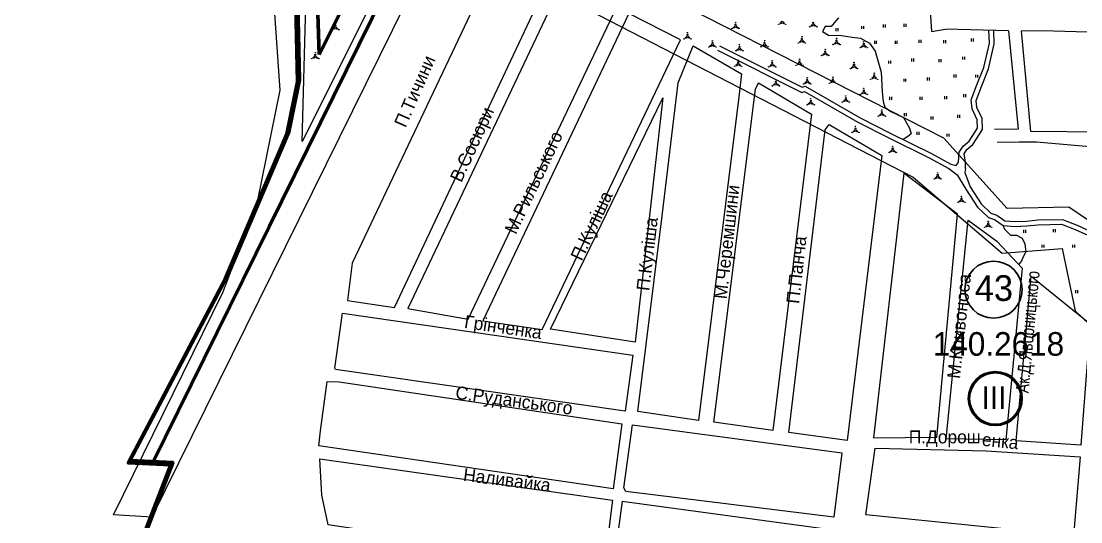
# Model space of a CAD drawing. Header units: millimetres. Extents: x 1378883 to 1389513, y 5662980 to 5673292.
# Drawn here: x 1380724 to 1382031, y 5668345 to 5668962 of the extents above; entities that cross this region are included whole.
import ezdxf
from ezdxf.enums import TextEntityAlignment as Align

# ---------------------------------------------------------------- set-up
doc = ezdxf.new("R2010")
doc.units = ezdxf.units.MM
doc.layers.add('_5Інше', color=252, linetype='Continuous', lineweight=25)
for name, color, linetype in [('N-raion', 1, 'Continuous'), ('zona', 3, 'Continuous'), ('вулиці', 7, 'Continuous'), ('ВулНазва', 7, 'Continuous'), ('залізниця', 7, 'Continuous'), ('КартаСкан', 252, 'Continuous'), ('межа по генплану', 7, 'Continuous'), ('район', 6, 'Continuous')]:
    doc.layers.add(name, color=color, linetype=linetype)
picture_1 = doc.add_image_def('image1.tif', size_in_pixel=(29607, 29619))

# ---------------------------------------------------------------- blocks, each defined once
blk = doc.blocks.new('ЧорнаПрибер')
at = {"layer": '_5Інше', "color": 160}
for points in [[(46520, 26580), (46376, 26657), (45778.7, 26738), (45774, 26640), (45661, 26516), (45578, 26392), (45454, 26425), (45376, 26410), (45187, 26388), (45161, 26472), (45092, 26519), (45016, 26517), (44938, 26604), (44308, 26925), (44144, 27538), (44159, 27607), (44144, 27692), (44004, 27740), (43276, 27823)], [(43250, 27771), (43990, 27681), (44096, 27646), (44086, 27552), (44258, 26887), (44900, 26556), (45010, 26462), (45084, 26468), (45100, 26391), (45162, 26332), (45368, 26354), (45461, 26394), (45604, 26361), (45658, 26418), (45702, 26513), (45796, 26604), (45806, 26710), (46396, 26618), (46505, 26564)]]:
    blk.add_lwpolyline(points, dxfattribs=at)
blk = doc.blocks.new('ЛвЗд')
at = {"layer": '_5Інше', "color": 204, "linetype": 'Continuous'}
for points in [[(44369.366, 26976.838), (43952.066, 26143.911)], [(44333.029, 26986.193), (44140.105, 26605.979)], [(44113.271, 26669.697), (44101.92, 26852.747)], [(44140.105, 26605.979), (44145.843, 26773.496)], [(44084.511, 26532.164), (44113.271, 26669.697)], [(44041.152, 26420.412), (44084.511, 26532.164)], [(43904.783, 26147.342), (44041.152, 26420.412)], [(43952.066, 26143.911), (43904.783, 26147.342)]]:
    blk.add_lwpolyline(points, dxfattribs=at)

msp = doc.modelspace()

# ---------------------------------------------------------------- hatches: boundary and pattern name
at = {"layer": 'вулиці', "lineweight": -2}
h = msp.add_hatch(dxfattribs=at)
h.set_pattern_fill('ANSI31', color=2, scale=30, style=0)
h.set_pattern_definition([(45, (2.4066, 2.8008), (-2.6516504294, 2.6516504294), [])])
h.paths.add_polyline_path([(1382073.4, 5668720.8), (1382071.9, 5668727.7), (1382081.3, 5668729.7), (1382077.8, 5668744.3), (1382074.8, 5668756.6), (1382042.3, 5668749.6), (1382049.6, 5668716)])
h.paths.add_polyline_path([(1382028.2, 5668735.9), (1382092.3, 5668735.9), (1382092.3, 5668743.4), (1382028.2, 5668743.4)], flags=9)

# ---------------------------------------------------------------- linework, layer by layer
at = {"layer": 'N-raion', "color": 1, "lineweight": 35}
msp.add_circle((1381923.7, 5668630.9), 35.2, dxfattribs=at)
at = {"layer": 'zona', "color": 3, "lineweight": 60}
msp.add_circle((1381925.9, 5668496.7), 32.5, dxfattribs=at)
at = {"layer": 'вулиці', "color": 7}
for p, q in [((1381729.5, 5668949.7), (1381729.5, 5668953.3)), ((1381731.9, 5668949.7), (1381731.9, 5668953.3)), ((1381761.2, 5668952.3), (1381761.2, 5668955.9)), ((1381763.6, 5668952.3), (1381763.6, 5668955.9)), ((1381788, 5668954.1), (1381788, 5668957.7)), ((1381790.4, 5668954.1), (1381790.4, 5668957.7)), ((1381813.6, 5668955.1), (1381813.6, 5668958.7)), ((1381816, 5668955.1), (1381816, 5668958.7)), ((1381777.1, 5668933.9), (1381777.1, 5668937.5)), ((1381779.5, 5668933.9), (1381779.5, 5668937.5)), ((1381802.6, 5668934.1), (1381802.6, 5668937.7)), ((1381805, 5668934.1), (1381805, 5668937.7)), ((1381831.9, 5668935.3), (1381831.9, 5668938.9)), ((1381834.3, 5668935.3), (1381834.3, 5668938.9)), ((1381862.4, 5668934.7), (1381862.4, 5668938.3)), ((1381864.8, 5668934.7), (1381864.8, 5668938.3)), ((1381896.5, 5668936.9), (1381896.5, 5668940.5)), ((1381898.9, 5668936.9), (1381898.9, 5668940.5)), ((1381794.6, 5668909.6), (1381794.6, 5668913.2)), ((1381797, 5668909.6), (1381797, 5668913.2)), ((1381822.8, 5668912.4), (1381822.8, 5668916)), ((1381825.2, 5668912.4), (1381825.2, 5668916)), ((1381856.7, 5668911.3), (1381856.7, 5668914.9)), ((1381859.1, 5668911.3), (1381859.1, 5668914.9)), ((1381886, 5668914.5), (1381886, 5668918.1)), ((1381888.4, 5668914.5), (1381888.4, 5668918.1)), ((1381875.1, 5668892.6), (1381875.1, 5668896.2)), ((1381877.5, 5668892.6), (1381877.5, 5668896.2)), ((1381813.3, 5668887.4), (1381813.3, 5668891)), ((1381815.7, 5668887.4), (1381815.7, 5668891)), ((1381842.2, 5668888.8), (1381842.2, 5668892.4)), ((1381844.6, 5668888.8), (1381844.6, 5668892.4)), ((1381901.9, 5668892.3), (1381901.9, 5668895.9)), ((1381904.3, 5668892.3), (1381904.3, 5668895.9)), ((1381887.1, 5668868.3), (1381887.1, 5668871.9)), ((1381889.5, 5668868.3), (1381889.5, 5668871.9)), ((1381795.7, 5668865.1), (1381795.7, 5668868.7)), ((1381798.1, 5668865.1), (1381798.1, 5668868.7)), ((1381833.1, 5668865.1), (1381833.1, 5668868.7)), ((1381835.5, 5668865.1), (1381835.5, 5668868.7)), ((1381863.8, 5668865.9), (1381863.8, 5668869.5)), ((1381866.2, 5668865.9), (1381866.2, 5668869.5)), ((1381814, 5668845), (1381814, 5668848.6)), ((1381816.4, 5668845), (1381816.4, 5668848.6)), ((1381846.8, 5668840.6), (1381846.8, 5668844.2)), ((1381849.2, 5668840.6), (1381849.2, 5668844.2)), ((1381879.8, 5668842.8), (1381879.8, 5668846.4)), ((1381882.2, 5668842.8), (1381882.2, 5668846.4)), ((1381829.5, 5668821.9), (1381829.5, 5668825.5)), ((1381831.9, 5668821.9), (1381831.9, 5668825.5)), ((1381866.4, 5668819.6), (1381866.4, 5668823.2)), ((1381868.8, 5668819.6), (1381868.8, 5668823.2)), ((1381961.2, 5668701), (1381961.2, 5668704.6)), ((1381963.6, 5668701), (1381963.6, 5668704.6)), ((1381997.7, 5668701.8), (1381997.7, 5668705.4)), ((1382000.1, 5668701.8), (1382000.1, 5668705.4)), ((1381983.7, 5668682.7), (1381983.7, 5668686.3)), ((1381986.1, 5668682.7), (1381986.1, 5668686.3)), ((1382021.6, 5668682.7), (1382021.6, 5668686.3)), ((1382024, 5668682.7), (1382024, 5668686.3)), ((1382025.4, 5668626.7), (1382025.4, 5668630.3)), ((1382027.8, 5668626.7), (1382027.8, 5668630.3))]:
    msp.add_line(p, q, dxfattribs=at)
for points in [[(1381132.6, 5668663.5), (1381126.7, 5668617.4), (1381184.8, 5668609), (1381378.6, 5669020.3), (1381316.9, 5669052), (1381132.6, 5668663.5)], [(1381201.3, 5668607.5), (1381275.5, 5668594.5), (1381458.9, 5668979.4), (1381393.4, 5669012.7), (1381201.3, 5668607.5)], [(1381293.6, 5668592.3), (1381366.8, 5668581.8), (1381537.4, 5668938.9), (1381474, 5668971.2), (1381293.6, 5668592.3)], [(1381732.3, 5668966), (1381727.1, 5668959.9), (1381723.3, 5668955.4), (1381716, 5668955.4), (1381712.9, 5668949.2), (1381720.2, 5668944.5), (1381736.3, 5668944.1), (1381749.3, 5668942.2), (1381759.5, 5668941), (1381770.6, 5668934.7), (1381777.9, 5668924.8), (1381785, 5668898.9), (1381786.2, 5668874.6), (1381787.6, 5668862.8), (1381789.8, 5668856), (1381797.1, 5668850.6), (1381812.7, 5668843.2), (1381820, 5668829.9), (1381822.3, 5668823), (1381818.2, 5668819.9), (1381812.4, 5668816)], [(1381942.3, 5668950.1), (1381864.4, 5668951.9)], [(1382039.8, 5668948.3), (1381997.7, 5668949.5), (1381958, 5668949.9)], [(1381553.4, 5668931.4), (1381612.8, 5668896.8), (1381609.6, 5668868.8), (1381559.9, 5668469.7), (1381484.8, 5668480.5), (1381515.3, 5668725.3), (1381534.6, 5668885.9), (1381553.4, 5668931.4)], [(1381633.8, 5668885.9), (1381699.3, 5668847.4), (1381651.5, 5668457.1), (1381578.8, 5668467.4), (1381630.1, 5668878.1), (1381633.8, 5668885.9)], [(1381377.2, 5668582), (1381516, 5668867.6), (1381481.5, 5668566.1), (1381377.2, 5668582)], [(1381720.9, 5668834.4), (1381785.8, 5668796.2), (1381743, 5668445.1), (1381671.2, 5668454.6), (1381716.1, 5668828), (1381720.9, 5668834.4)], [(1381120.5, 5668601.8), (1381478.7, 5668550.2), (1381469.3, 5668481), (1381112, 5668532.3), (1381111.3, 5668534.3), (1381120.5, 5668601.8)], [(1381101.9, 5668517.7), (1381116.6, 5668517.3), (1381465.1, 5668465.4), (1381454.5, 5668385.5), (1381091.5, 5668438.4), (1381093.4, 5668456.9), (1381101.9, 5668517.7)], [(1381478.4, 5668464.2), (1381736.7, 5668429.7), (1381726.6, 5668350.3), (1381470.1, 5668382.1), (1381467.9, 5668386.5), (1381478.3, 5668464.2)], [(1381092.7, 5668422.2), (1381453.7, 5668371.4), (1381443.3, 5668290.2), (1381103, 5668341.1), (1381095.1, 5668377.7), (1381092.7, 5668422.2)], [(1381465.7, 5668370.2), (1381732.2, 5668334.1), (1381726.9, 5668253.7), (1381455.4, 5668290.9), (1381466.1, 5668370.1)]]:
    msp.add_lwpolyline(points, dxfattribs=at)
at = {"layer": 'вулиці', "color": 7, "lineweight": -2}
for points in [[(1381841.3, 5669038.7), (1381847.3, 5668949.3), (1381864.4, 5668951.9)], [(1381585.9, 5668931.6), (1381687.7, 5668880.5), (1381691.5, 5668881.6), (1381759.2, 5668842.6), (1381796.4, 5668823.9), (1381847.2, 5668798.7), (1381870.9, 5668785.8), (1381877.7, 5668784.1), (1381880.7, 5668788.1), (1381881.4, 5668800.4), (1381886.3, 5668808), (1381893.8, 5668814.1), (1381904.1, 5668829.9), (1381903.6, 5668840.4), (1381897.3, 5668853.8), (1381896, 5668864.9), (1381903.3, 5668883.5), (1381911.8, 5668905), (1381918.6, 5668934.6), (1381918.1, 5668950.7)], [(1381889, 5668780.2), (1381889, 5668788.2), (1381887.3, 5668798.5), (1381890.8, 5668803.9), (1381898.3, 5668810), (1381910.1, 5668828.2), (1381909.5, 5668841.9), (1381903.1, 5668855.4), (1381902.2, 5668864.1), (1381908.9, 5668881.3), (1381917.6, 5668903.2), (1381924.6, 5668934), (1381924.1, 5668950.5)], [(1381942.3, 5668950.1), (1381954.2, 5668828.6), (1381925, 5668828.2)], [(1382039.8, 5668948.3), (1382058.6, 5668825), (1381969.8, 5668825.8), (1381958, 5668949.9)], [(1381583.2, 5668926.3), (1381687.2, 5668874.1), (1381690.7, 5668875.1), (1381756.3, 5668837.4), (1381793.7, 5668818.6), (1381844.5, 5668793.4), (1381868.7, 5668780.2)], [(1381928.2, 5668812.6), (1381955.4, 5668813), (1381976.6, 5668813), (1382061.3, 5668805.9), (1382137.7, 5668820.6), (1382171.5, 5668821.2)], [(1381868.7, 5668780.2), (1381879, 5668772.5), (1381889.7, 5668754.6), (1381903.8, 5668732.7), (1381917.3, 5668719.8), (1381925, 5668717.3), (1381935.7, 5668710.1), (1381949.8, 5668708.9), (1381964.7, 5668709.5), (1381978.6, 5668710.9), (1382007.6, 5668711.5), (1382024.4, 5668705.1), (1382040.1, 5668697.9)], [(1381889, 5668780.2), (1381888.5, 5668775.2), (1381894.8, 5668757.8), (1381908.5, 5668736.6), (1381920.5, 5668725.1), (1381927.6, 5668722.8), (1381937.8, 5668715.9), (1381949.9, 5668714.9), (1381964.3, 5668715.5), (1381978.2, 5668716.9), (1382008.7, 5668717.5), (1382026.7, 5668710.6), (1382043.6, 5668702.8)], [(1381813.1, 5668774.5), (1381775.8, 5668448.2), (1381853.7, 5668449), (1381879.4, 5668724), (1381813.1, 5668774.5)], [(1381892.4, 5668716.4), (1381927.8, 5668690.7), (1381958.9, 5668657.3), (1381938.8, 5668445.6), (1381865.2, 5668446.8), (1381892.4, 5668716.4)], [(1381954.9, 5668661.7), (1381958.7, 5668666.3), (1381960.2, 5668670.9), (1381963.8, 5668678.1), (1381962.9, 5668686.9), (1381959.3, 5668694.1), (1381952.4, 5668697.5), (1381945, 5668697.5), (1381937.5, 5668705.2), (1381935.7, 5668710.1)], [(1381970.2, 5668647.6), (1382043, 5668588.9), (1382031.3, 5668439.2), (1381951.7, 5668444.4), (1381970.2, 5668647.6)], [(1381777.7, 5668435.4), (1381914.5, 5668432.2), (1382030.4, 5668424.9), (1382022.4, 5668327.5), (1381766.1, 5668353.3), (1381777.7, 5668435.4)]]:
    msp.add_lwpolyline(points, dxfattribs=at)
at = {"layer": 'вулиці', "color": 7}
for centre, radius in [((1381663, 5668960.5), 1.25), ((1381107.6, 5668951.3), 0.312), ((1381109.7, 5668952.6), 0.625), ((1381111.9, 5668953.8), 1.25), ((1381111.9, 5668956.3), 0.625), ((1381111.9, 5668958.8), 0.312), ((1381114, 5668952.6), 0.625), ((1381116.2, 5668951.3), 0.312), ((1381601.2, 5668952.9), 0.312), ((1381603.4, 5668954.1), 0.625), ((1381605.6, 5668955.4), 1.25), ((1381605.6, 5668957.9), 0.625), ((1381605.6, 5668960.4), 0.312), ((1381607.7, 5668954.1), 0.625), ((1381609.9, 5668952.9), 0.312), ((1381658.7, 5668958), 0.312), ((1381660.8, 5668959.3), 0.625), ((1381665.2, 5668959.3), 0.625), ((1381667.3, 5668958), 0.312), ((1381697.1, 5668955), 0.312), ((1381699.3, 5668956.3), 0.625), ((1381701.4, 5668957.5), 1.25), ((1381701.4, 5668960), 0.625), ((1381703.6, 5668956.3), 0.625), ((1381705.8, 5668955), 0.312), ((1381541.9, 5668940.1), 0.312), ((1381544.1, 5668941.4), 0.625), ((1381546.2, 5668942.6), 1.25), ((1381546.2, 5668945.1), 0.625), ((1381546.2, 5668947.6), 0.312), ((1381548.4, 5668941.4), 0.625), ((1381550.6, 5668940.1), 0.312), ((1381577, 5668935.1), 0.625), ((1381577, 5668937.6), 0.312), ((1381641.3, 5668935.3), 0.625), ((1381641.3, 5668937.8), 0.312), ((1381683, 5668935.1), 0.312), ((1381685.2, 5668936.4), 0.625), ((1381687.4, 5668937.6), 1.25), ((1381687.4, 5668940.1), 0.625), ((1381687.4, 5668942.6), 0.312), ((1381689.5, 5668936.4), 0.625), ((1381691.7, 5668935.1), 0.312), ((1381730.1, 5668935.6), 1.25), ((1381730.1, 5668938.1), 0.625), ((1381730.1, 5668940.6), 0.312), ((1381763.6, 5668936.7), 0.312), ((1381087.1, 5668923.1), 0.312), ((1381572.6, 5668930.1), 0.312), ((1381574.8, 5668931.3), 0.625), ((1381577, 5668932.6), 1.25), ((1381579.1, 5668931.3), 0.625), ((1381581.3, 5668930.1), 0.312), ((1381605.9, 5668925.4), 0.312), ((1381608.1, 5668926.7), 0.625), ((1381610.3, 5668927.9), 1.25), ((1381610.3, 5668930.4), 0.625), ((1381610.3, 5668932.9), 0.312), ((1381612.4, 5668926.7), 0.625), ((1381614.6, 5668925.4), 0.312), ((1381636.9, 5668930.3), 0.312), ((1381639.1, 5668931.6), 0.625), ((1381641.3, 5668932.8), 1.25), ((1381643.4, 5668931.6), 0.625), ((1381645.6, 5668930.3), 0.312), ((1381716.1, 5668922.1), 1.25), ((1381716.1, 5668924.6), 0.625), ((1381716.1, 5668927.1), 0.312), ((1381725.8, 5668933.1), 0.312), ((1381728, 5668934.3), 0.625), ((1381732.3, 5668934.3), 0.625), ((1381734.5, 5668933.1), 0.312), ((1381759.3, 5668929.2), 0.312), ((1381761.4, 5668930.5), 0.625), ((1381763.6, 5668931.7), 1.25), ((1381763.6, 5668934.2), 0.625), ((1381765.8, 5668930.5), 0.625), ((1381767.9, 5668929.2), 0.312), ((1381082.8, 5668915.6), 0.312), ((1381085, 5668916.8), 0.625), ((1381087.1, 5668918.1), 1.25), ((1381087.1, 5668920.6), 0.625), ((1381089.3, 5668916.8), 0.625), ((1381091.5, 5668915.6), 0.312), ((1381608.7, 5668908.8), 1.25), ((1381608.7, 5668911.3), 0.625), ((1381608.7, 5668913.8), 0.312), ((1381650.8, 5668908.1), 1.25), ((1381650.8, 5668910.6), 0.625), ((1381650.8, 5668913.1), 0.312), ((1381682.3, 5668908.8), 0.625), ((1381684.5, 5668910), 1.25), ((1381684.5, 5668912.5), 0.625), ((1381684.5, 5668915), 0.312), ((1381686.6, 5668908.8), 0.625), ((1381711.8, 5668919.6), 0.312), ((1381713.9, 5668920.8), 0.625), ((1381718.3, 5668920.8), 0.625), ((1381720.4, 5668919.6), 0.312), ((1381751.6, 5668908.5), 0.625), ((1381751.6, 5668911), 0.312), ((1381604.4, 5668906.3), 0.312), ((1381606.6, 5668907.5), 0.625), ((1381610.9, 5668907.5), 0.625), ((1381613.1, 5668906.3), 0.312), ((1381646.5, 5668905.6), 0.312), ((1381648.6, 5668906.9), 0.625), ((1381653, 5668906.9), 0.625), ((1381655.1, 5668905.6), 0.312), ((1381680.1, 5668907.5), 0.312), ((1381688.8, 5668907.5), 0.312), ((1381747.3, 5668903.5), 0.312), ((1381749.4, 5668904.7), 0.625), ((1381751.6, 5668906), 1.25), ((1381753.8, 5668904.7), 0.625), ((1381755.9, 5668903.5), 0.312), ((1381776.5, 5668897.8), 0.312), ((1381653.1, 5668883.5), 0.625), ((1381655.3, 5668884.7), 1.25), ((1381655.3, 5668887.2), 0.625), ((1381655.3, 5668889.7), 0.312), ((1381657.5, 5668883.5), 0.625), ((1381689.7, 5668884.6), 0.312), ((1381691.8, 5668885.9), 0.625), ((1381694, 5668887.1), 1.25), ((1381694, 5668889.6), 0.625), ((1381694, 5668892.1), 0.312), ((1381696.2, 5668885.9), 0.625), ((1381698.3, 5668884.6), 0.312), ((1381721.2, 5668885.3), 0.312), ((1381723.4, 5668886.6), 0.625), ((1381725.6, 5668887.8), 1.25), ((1381725.6, 5668890.3), 0.625), ((1381725.6, 5668892.8), 0.312), ((1381727.7, 5668886.6), 0.625), ((1381729.9, 5668885.3), 0.312), ((1381772.2, 5668890.3), 0.312), ((1381774.3, 5668891.5), 0.625), ((1381776.5, 5668892.8), 1.25), ((1381776.5, 5668895.3), 0.625), ((1381778.7, 5668891.5), 0.625), ((1381780.8, 5668890.3), 0.312), ((1381651, 5668882.2), 0.312), ((1381659.6, 5668882.2), 0.312), ((1381741.5, 5668869.6), 0.312), ((1381759.3, 5668871.6), 0.312), ((1381761.5, 5668872.8), 0.625), ((1381763.7, 5668874.1), 1.25), ((1381763.7, 5668876.6), 0.625), ((1381763.7, 5668879.1), 0.312), ((1381765.8, 5668872.8), 0.625), ((1381768, 5668871.6), 0.312), ((1381693.9, 5668858.8), 0.312), ((1381696, 5668860.1), 0.625), ((1381698.2, 5668861.3), 1.25), ((1381698.2, 5668863.8), 0.625), ((1381698.2, 5668866.3), 0.312), ((1381700.4, 5668860.1), 0.625), ((1381702.5, 5668858.8), 0.312), ((1381737.1, 5668862.1), 0.312), ((1381739.3, 5668863.4), 0.625), ((1381741.5, 5668864.6), 1.25), ((1381741.5, 5668867.1), 0.625), ((1381743.6, 5668863.4), 0.625), ((1381745.8, 5668862.1), 0.312), ((1381781.6, 5668844.8), 0.312), ((1381783.7, 5668846.1), 0.625), ((1381785.9, 5668847.3), 1.25), ((1381785.9, 5668849.8), 0.625), ((1381785.9, 5668852.3), 0.312), ((1381788, 5668846.1), 0.625), ((1381790.2, 5668844.8), 0.312), ((1381753.4, 5668832.2), 0.312), ((1381749.1, 5668824.7), 0.312), ((1381751.3, 5668826), 0.625), ((1381753.4, 5668827.2), 1.25), ((1381753.4, 5668829.7), 0.625), ((1381755.6, 5668826), 0.625), ((1381757.7, 5668824.7), 0.312), ((1381799.3, 5668805.1), 0.625), ((1381799.3, 5668807.6), 0.312), ((1381795, 5668800.1), 0.312), ((1381797.1, 5668801.4), 0.625), ((1381799.3, 5668802.6), 1.25), ((1381801.5, 5668801.4), 0.625), ((1381803.6, 5668800.1), 0.312), ((1381850.5, 5668767.3), 0.312), ((1381852.6, 5668768.5), 0.625), ((1381854.8, 5668769.8), 1.25), ((1381854.8, 5668772.3), 0.625), ((1381854.8, 5668774.8), 0.312), ((1381857, 5668768.5), 0.625), ((1381859.1, 5668767.3), 0.312), ((1381881.9, 5668739.7), 0.625), ((1381884.1, 5668741), 1.25), ((1381884.1, 5668743.5), 0.625), ((1381884.1, 5668746), 0.312), ((1381886.3, 5668739.7), 0.625), ((1381879.8, 5668738.5), 0.312), ((1381888.4, 5668738.5), 0.312), ((1381917.1, 5668712.7), 0.625), ((1381917.1, 5668715.2), 0.312), ((1381912.8, 5668707.7), 0.312), ((1381915, 5668709), 0.625), ((1381917.1, 5668710.2), 1.25), ((1381919.3, 5668709), 0.625), ((1381921.5, 5668707.7), 0.312)]:
    msp.add_circle(centre, radius, dxfattribs=at)
at = {"layer": 'межа по генплану', "color": 5, "lineweight": 70}
msp.add_lwpolyline([(1380846.2, 5668252.3), (1380908.9, 5668415.1), (1380856.5, 5668417.4), (1380976.3, 5668645.2), (1381051.9, 5668822.7), (1381065.3, 5668887), (1381061.5, 5669054.9), (1381053.2, 5669128.9), (1381016.4, 5669239.9), (1380935.5, 5669351.2), (1380850.7, 5669435.2), (1380734.7, 5669513.6), (1380628.3, 5669556.3), (1380536.5, 5669570.6), (1380431.5, 5669569.3), (1380313.6, 5669551.8), (1380223.1, 5669517.5), (1380140.9, 5669474.3), (1379693.3, 5669211.8), (1379499.2, 5669437.7), (1379591.3, 5670236.7), (1379639.8, 5670479), (1379738.6, 5671134.1), (1379773.9, 5671448.2)], dxfattribs=at)
msp.add_lwpolyline([(1380846.2, 5668252.3), (1380908.9, 5668415.1), (1380856.5, 5668417.4), (1380976.3, 5668645.2), (1381051.9, 5668822.7), (1381065.3, 5668887), (1381061.5, 5669054.9), (1381053.2, 5669128.9), (1381016.4, 5669239.9), (1380935.5, 5669351.2), (1380850.7, 5669435.2), (1380734.7, 5669513.6), (1380628.3, 5669556.3), (1380536.5, 5669570.6), (1380431.5, 5669569.3), (1380313.6, 5669551.8), (1380223.1, 5669517.5), (1380140.9, 5669474.3), (1379693.3, 5669211.8), (1379499.2, 5669437.7), (1379591.3, 5670236.7), (1379639.8, 5670479), (1379738.6, 5671134.1), (1379773.9, 5671448.2)], dxfattribs=at)
at = {"layer": 'межа по генплану', "color": 3, "lineweight": 70}
msp.add_lwpolyline([(1380846.2, 5668252.3), (1380908.9, 5668415.1), (1380856.5, 5668417.4), (1380976.3, 5668645.2), (1381051.9, 5668822.7), (1381065.3, 5668887), (1381061.5, 5669054.9), (1381053.2, 5669128.9), (1381016.4, 5669239.9), (1380935.5, 5669351.2), (1380850.7, 5669435.2), (1380734.7, 5669513.6), (1380628.3, 5669556.3), (1380536.5, 5669570.6), (1380431.5, 5669569.3), (1380313.6, 5669551.8), (1380223.1, 5669517.5), (1380140.9, 5669474.3), (1379693.3, 5669211.8), (1379499.2, 5669437.7), (1379591.3, 5670236.7), (1379639.8, 5670479), (1379738.6, 5671134.1), (1379773.9, 5671448.2)], dxfattribs=at)
msp.add_lwpolyline([(1380846.2, 5668252.3), (1380908.9, 5668415.1), (1380856.5, 5668417.4), (1380976.3, 5668645.2), (1381051.9, 5668822.7), (1381065.3, 5668887), (1381061.5, 5669054.9), (1381053.2, 5669128.9), (1381016.4, 5669239.9), (1380935.5, 5669351.2), (1380850.7, 5669435.2), (1380734.7, 5669513.6), (1380628.3, 5669556.3), (1380536.5, 5669570.6), (1380431.5, 5669569.3), (1380313.6, 5669551.8), (1380223.1, 5669517.5), (1380140.9, 5669474.3), (1379693.3, 5669211.8), (1379499.2, 5669437.7), (1379591.3, 5670236.7), (1379639.8, 5670479), (1379738.6, 5671134.1), (1379773.9, 5671448.2)], dxfattribs=at)
msp.add_lwpolyline([(1380846.2, 5668252.3), (1380908.9, 5668415.1), (1380856.5, 5668417.4), (1380976.3, 5668645.2), (1381051.9, 5668822.7), (1381065.3, 5668887), (1381061.5, 5669054.9), (1381053.2, 5669128.9), (1381016.4, 5669239.9), (1380935.5, 5669351.2), (1380850.7, 5669435.2), (1380734.7, 5669513.6), (1380628.3, 5669556.3), (1380536.5, 5669570.6), (1380431.5, 5669569.3), (1380313.6, 5669551.8), (1380223.1, 5669517.5), (1380140.9, 5669474.3), (1379693.3, 5669211.8), (1379499.2, 5669437.7), (1379591.3, 5670236.7), (1379639.8, 5670479), (1379738.6, 5671134.1), (1379773.9, 5671448.2)], dxfattribs=at)
at = {"layer": 'межа по генплану', "color": 2, "lineweight": 70}
msp.add_lwpolyline([(1380846.2, 5668252.3), (1380908.9, 5668415.1), (1380856.5, 5668417.4), (1380976.3, 5668645.2), (1381051.9, 5668822.7), (1381065.3, 5668887), (1381061.5, 5669054.9), (1381053.2, 5669128.9), (1381016.4, 5669239.9), (1380935.5, 5669351.2), (1380850.7, 5669435.2), (1380734.7, 5669513.6), (1380628.3, 5669556.3), (1380536.5, 5669570.6), (1380431.5, 5669569.3), (1380313.6, 5669551.8), (1380223.1, 5669517.5), (1380140.9, 5669474.3), (1379693.3, 5669211.8), (1379499.2, 5669437.7), (1379591.3, 5670236.7), (1379639.8, 5670479), (1379738.6, 5671134.1), (1379773.9, 5671448.2)], dxfattribs=at)
at = {"layer": 'межа по генплану', "color": 1, "lineweight": 70}
msp.add_lwpolyline([(1380848.6, 5668255.1), (1380911.3, 5668417.9), (1380858.9, 5668420.2), (1380978.7, 5668648), (1381054.3, 5668825.5), (1381067.7, 5668889.8), (1381063.9, 5669057.7), (1381055.6, 5669131.7), (1381018.8, 5669242.7), (1380937.9, 5669354), (1380853.2, 5669438), (1380737.1, 5669516.4), (1380630.7, 5669559.1), (1380538.9, 5669573.4), (1380433.9, 5669572.1), (1380316, 5669554.6), (1380225.5, 5669520.3), (1380143.3, 5669477.1), (1379695.7, 5669214.6), (1379501.6, 5669440.5), (1379593.7, 5670239.5), (1379642.2, 5670481.8), (1379741, 5671136.9), (1379776.3, 5671451)], dxfattribs=at)
at = {"layer": 'район', "color": 6, "lineweight": 100}
for p, q in [((1381030.3, 5668708.8), (1381277.9, 5669210.3)), ((1381241.5, 5669219.4), (1381092.1, 5668920.7)), ((1381092.1, 5668920.7), (1381087.9, 5669050.6))]:
    msp.add_line(p, q, dxfattribs=at)
msp.add_lwpolyline([(1381277.9, 5669210.3), (1381221.9, 5669096.8), (1380885.8, 5668416.1)], dxfattribs=at)

# ---------------------------------------------------------------- block references
at = {"layer": 'ВулНазва', "color": 7, "lineweight": 9, "rotation": 0.3369352804470327}
msp.add_blockref('ЛвЗд', (1337088, 5641948.4), dxfattribs=at)
at = {"layer": 'залізниця'}
msp.add_blockref('ЧорнаПрибер', (1336924.5, 5642213.8), dxfattribs=at)

# ---------------------------------------------------------------- texts
at = {"layer": 'N-raion', "color": 1, "lineweight": 35}
msp.add_text('43', height=31.73, dxfattribs=at).set_placement((1381900.6, 5668617))
msp.add_text('140.2618', height=29.05, dxfattribs=at).set_placement((1381929.8, 5668549.5), align=Align.CENTER)
at = {"layer": 'zona', "color": 3, "lineweight": 60}
msp.add_text('ІІІ', height=27.66, dxfattribs=at).set_placement((1381908.8, 5668483.9))
at = {"layer": 'ВулНазва', "color": 1, "lineweight": 9}
for s, rotation, p in [('П.Тичини', 66.3978, (1381209.8, 5668875.6)), ('В.Сосюри', 65.3213, (1381282.5, 5668809.1)), ('М.Рильського', 64.6756, (1381356.6, 5668763.1)), ('М.Черемшини', 83.4769, (1381597, 5668689.5)), ('П.Кулiша', 64.8511, (1381429.6, 5668709)), ('П.Кулiша', 83.2529, (1381498.4, 5668674.6)), ('П.Панча', 83.6332, (1381680.7, 5668655.3)), ('М.Кривоноса', 83.8814, (1381883.6, 5668585.6)), ('Грiнченка', 351.6059, (1381318.6, 5668582.8)), ('С.Руданського', 352.123, (1381332, 5668492.2)), ('енка', 354.2102, (1381932, 5668444.1)), ('Наливайка', 352.8065, (1381323.7, 5668396.9))]:
    msp.add_text(s, height=16, rotation=rotation, dxfattribs=at).set_placement(p, align=Align.MIDDLE)
at = {"layer": 'ВулНазва', "color": 1, "lineweight": 9, "width": 0.8}
msp.add_text('Ак.Д.Яворницького', height=16, rotation=84.7296, dxfattribs=at).set_placement((1381968.2, 5668578.7), align=Align.MIDDLE)
at = {"layer": 'ВулНазва', "color": 1, "lineweight": 9}
msp.add_text('П.Дорош', height=16, dxfattribs=at).set_placement((1381863.5, 5668447), align=Align.MIDDLE)

# ---------------------------------------------------------------- pictures from other files: only their frames are drawn
at = {"layer": 'КартаСкан'}
image = msp.add_image(picture_1, insert=(1378952, 5663192.3), size_in_units=(10026.9, 10031), rotation=0.39543, dxfattribs=at)
image.dxf.flags = 15

doc.saveas('drawing.dxf')
